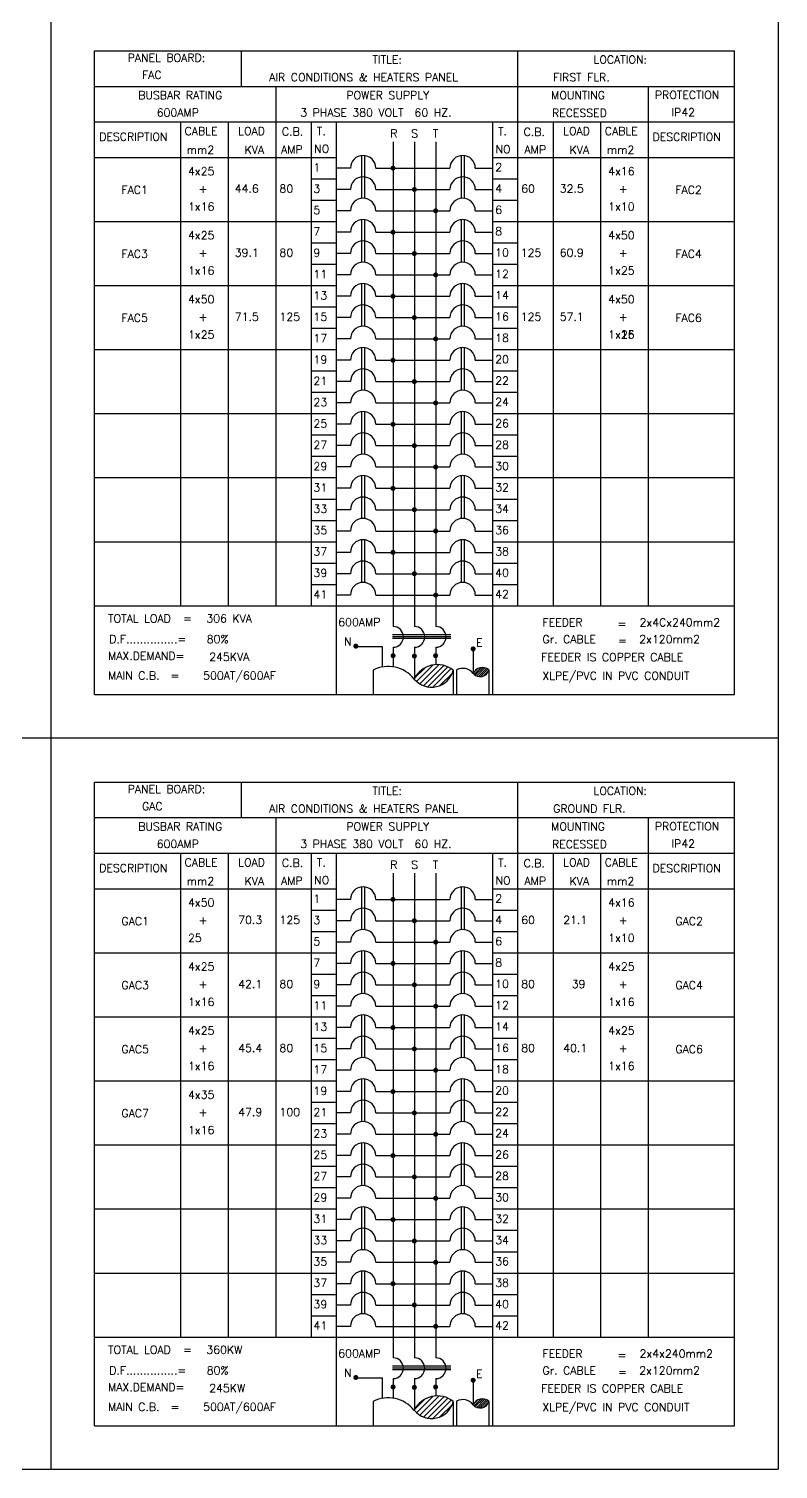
# Model space of a CAD drawing. Extents: x -48791.4 to -48720.5, y 47684.4 to 47755.7.
# Drawn here: x -48744.85 to -48720.5, y 47684.43 to 47731.19 of the extents above; entities that cross this region are included whole.
import ezdxf

# ---------------------------------------------------------------- set-up
doc = ezdxf.new("R2010")
doc.units = 0
doc.header["$MEASUREMENT"] = 0
doc.layers.get('0').update_dxf_attribs({"linetype": 'CONTINUOUS'})
for name, color, linetype in [('BORDER', 4, 'CONTINUOUS'), ('E-LINE', 3, 'CONTINUOUS'), ('E-TABLE', 3, 'CONTINUOUS'), ('E-TEXT', 4, 'CONTINUOUS')]:
    doc.layers.add(name, color=color, linetype=linetype)
doc.styles.add('ROMANS', font='ROMANS.shx', dxfattribs={"height": 0.4})

msp = doc.modelspace()

# ---------------------------------------------------------------- linework, layer by layer
at = {"color": 1}
for p, q in [((-48732.313, 47710.108), (-48731.972, 47710.449)), ((-48732.247, 47709.998), (-48731.705, 47710.539)), ((-48732.145, 47709.923), (-48731.52, 47710.548)), ((-48732.027, 47709.864), (-48731.367, 47710.524)), ((-48731.888, 47709.825), (-48731.236, 47710.478)), ((-48731.721, 47709.816), (-48731.121, 47710.417)), ((-48730.408, 47710.276), (-48730.272, 47710.413)), ((-48730.381, 47710.232), (-48730.165, 47710.449)), ((-48730.341, 47710.202), (-48730.091, 47710.452)), ((-48730.293, 47710.179), (-48730.03, 47710.442)), ((-48730.238, 47710.163), (-48729.977, 47710.424)), ((-48730.171, 47710.159), (-48729.931, 47710.4)), ((-48731.494, 47709.867), (-48731.086, 47710.274)), ((-48730.08, 47710.18), (-48729.917, 47710.343)), ((-48732.313, 47686.365), (-48731.972, 47686.706)), ((-48732.247, 47686.254), (-48731.705, 47686.796)), ((-48732.145, 47686.179), (-48731.52, 47686.804)), ((-48732.027, 47686.121), (-48731.367, 47686.78)), ((-48731.888, 47686.082), (-48731.236, 47686.735)), ((-48731.721, 47686.073), (-48731.121, 47686.673)), ((-48731.494, 47686.123), (-48731.086, 47686.531)), ((-48730.408, 47686.533), (-48730.272, 47686.669)), ((-48730.381, 47686.489), (-48730.165, 47686.705)), ((-48730.341, 47686.459), (-48730.091, 47686.709)), ((-48730.293, 47686.435), (-48730.03, 47686.699)), ((-48730.238, 47686.42), (-48729.977, 47686.681)), ((-48730.171, 47686.416), (-48729.931, 47686.656)), ((-48730.08, 47686.436), (-48729.917, 47686.599))]:
    msp.add_line(p, q, dxfattribs=at)
at = {"layer": 'BORDER', "color": 1}
for p, q in [((-48744.13, 47755.657), (-48744.13, 47684.427)), ((-48720.503, 47755.657), (-48720.503, 47684.427)), ((-48791.386, 47708.17), (-48720.503, 47708.17)), ((-48791.386, 47684.427), (-48720.503, 47684.427))]:
    msp.add_line(p, q, dxfattribs=at)
at = {"layer": 'E-LINE', "color": 4}
for p, q in [((-48733.014, 47727.523), (-48733.014, 47711.786)), ((-48732.321, 47727.523), (-48732.321, 47711.786)), ((-48731.628, 47727.523), (-48731.628, 47711.786)), ((-48734.035, 47727.078), (-48734.035, 47725.692)), ((-48733.939, 47727.078), (-48733.939, 47725.692)), ((-48730.801, 47727.078), (-48730.801, 47725.692)), ((-48730.705, 47727.078), (-48730.705, 47725.692)), ((-48734.398, 47726.667), (-48734.862, 47726.667)), ((-48733.576, 47726.667), (-48731.164, 47726.667)), ((-48730.342, 47726.667), (-48729.78, 47726.667)), ((-48734.398, 47725.974), (-48734.862, 47725.974)), ((-48733.576, 47725.974), (-48731.164, 47725.974)), ((-48730.342, 47725.974), (-48729.78, 47725.974)), ((-48734.398, 47725.281), (-48734.862, 47725.281)), ((-48734.035, 47724.999), (-48734.035, 47723.613)), ((-48733.939, 47724.999), (-48733.939, 47723.613)), ((-48733.576, 47725.281), (-48731.164, 47725.281)), ((-48730.801, 47724.999), (-48730.801, 47723.613)), ((-48730.705, 47724.999), (-48730.705, 47723.613)), ((-48730.342, 47725.281), (-48729.78, 47725.281)), ((-48734.398, 47724.588), (-48734.862, 47724.588)), ((-48733.576, 47724.588), (-48731.164, 47724.588)), ((-48730.342, 47724.588), (-48729.78, 47724.588)), ((-48734.398, 47723.895), (-48734.862, 47723.895)), ((-48733.576, 47723.895), (-48731.164, 47723.895)), ((-48730.342, 47723.895), (-48729.78, 47723.895)), ((-48734.398, 47723.202), (-48734.862, 47723.202)), ((-48733.576, 47723.202), (-48731.164, 47723.202)), ((-48730.342, 47723.202), (-48729.78, 47723.202)), ((-48734.398, 47722.509), (-48734.862, 47722.509)), ((-48734.035, 47722.92), (-48734.035, 47721.534)), ((-48733.939, 47722.92), (-48733.939, 47721.534)), ((-48733.576, 47722.509), (-48731.164, 47722.509)), ((-48730.801, 47722.92), (-48730.801, 47721.534)), ((-48730.705, 47722.92), (-48730.705, 47721.534)), ((-48730.342, 47722.509), (-48729.78, 47722.509)), ((-48734.398, 47721.816), (-48734.862, 47721.816)), ((-48733.576, 47721.816), (-48731.164, 47721.816)), ((-48730.342, 47721.816), (-48729.78, 47721.816)), ((-48734.398, 47721.123), (-48734.862, 47721.123)), ((-48733.576, 47721.123), (-48731.164, 47721.123)), ((-48730.342, 47721.123), (-48729.78, 47721.123)), ((-48734.035, 47720.841), (-48734.035, 47719.455)), ((-48733.939, 47720.841), (-48733.939, 47719.455)), ((-48730.801, 47720.841), (-48730.801, 47719.455)), ((-48730.705, 47720.841), (-48730.705, 47719.455)), ((-48734.398, 47720.43), (-48734.862, 47720.43)), ((-48733.576, 47720.43), (-48731.164, 47720.43)), ((-48730.342, 47720.43), (-48729.78, 47720.43)), ((-48734.398, 47719.737), (-48734.862, 47719.737)), ((-48733.576, 47719.737), (-48731.164, 47719.737)), ((-48730.342, 47719.737), (-48729.78, 47719.737)), ((-48734.398, 47719.044), (-48734.862, 47719.044)), ((-48733.576, 47719.044), (-48731.164, 47719.044)), ((-48730.342, 47719.044), (-48729.78, 47719.044)), ((-48734.398, 47718.351), (-48734.862, 47718.351)), ((-48734.035, 47718.762), (-48734.035, 47717.376)), ((-48733.939, 47718.762), (-48733.939, 47717.376)), ((-48733.576, 47718.351), (-48731.164, 47718.351)), ((-48730.801, 47718.762), (-48730.801, 47717.376)), ((-48730.705, 47718.762), (-48730.705, 47717.376)), ((-48730.342, 47718.351), (-48729.78, 47718.351)), ((-48734.398, 47717.658), (-48734.862, 47717.658)), ((-48733.576, 47717.658), (-48731.164, 47717.658)), ((-48730.342, 47717.658), (-48729.78, 47717.658)), ((-48734.398, 47716.965), (-48734.862, 47716.965)), ((-48733.576, 47716.965), (-48731.164, 47716.965)), ((-48730.342, 47716.965), (-48729.78, 47716.965)), ((-48734.035, 47716.683), (-48734.035, 47715.297)), ((-48733.939, 47716.683), (-48733.939, 47715.297)), ((-48730.801, 47716.683), (-48730.801, 47715.297)), ((-48730.705, 47716.683), (-48730.705, 47715.297)), ((-48734.398, 47716.272), (-48734.862, 47716.272)), ((-48733.576, 47716.272), (-48731.164, 47716.272)), ((-48730.342, 47716.272), (-48729.78, 47716.272)), ((-48734.398, 47715.579), (-48734.862, 47715.579)), ((-48733.576, 47715.579), (-48731.164, 47715.579)), ((-48730.342, 47715.579), (-48729.78, 47715.579)), ((-48734.398, 47714.886), (-48734.862, 47714.886)), ((-48734.035, 47714.604), (-48734.035, 47713.218)), ((-48733.939, 47714.604), (-48733.939, 47713.218)), ((-48733.576, 47714.886), (-48731.164, 47714.886)), ((-48730.801, 47714.604), (-48730.801, 47713.218)), ((-48730.705, 47714.604), (-48730.705, 47713.218)), ((-48730.342, 47714.886), (-48729.78, 47714.886)), ((-48734.398, 47714.193), (-48734.862, 47714.193)), ((-48733.576, 47714.193), (-48731.164, 47714.193)), ((-48730.342, 47714.193), (-48729.78, 47714.193)), ((-48734.398, 47713.5), (-48734.862, 47713.5)), ((-48733.576, 47713.5), (-48731.164, 47713.5)), ((-48730.342, 47713.5), (-48729.78, 47713.5)), ((-48734.398, 47712.807), (-48734.862, 47712.807)), ((-48733.576, 47712.807), (-48731.164, 47712.807)), ((-48730.342, 47712.807), (-48729.78, 47712.807)), ((-48733.035, 47711.523), (-48731.136, 47711.523)), ((-48733.035, 47711.464), (-48731.136, 47711.464)), ((-48733.035, 47711.405), (-48731.136, 47711.405)), ((-48733.357, 47711.126), (-48734.226, 47711.126)), ((-48733.357, 47710.473), (-48733.357, 47711.126)), ((-48733.014, 47711.11), (-48733.014, 47710.839)), ((-48733.014, 47710.839), (-48733.014, 47710.478)), ((-48732.321, 47711.11), (-48732.321, 47710.826)), ((-48732.321, 47710.826), (-48732.321, 47710.092)), ((-48731.628, 47711.11), (-48731.628, 47710.839)), ((-48731.628, 47710.839), (-48731.628, 47710.548)), ((-48730.411, 47711.058), (-48730.411, 47710.27)), ((-48733.663, 47710.37), (-48733.663, 47709.573)), ((-48731.056, 47710.37), (-48731.056, 47709.573)), ((-48730.948, 47710.381), (-48730.948, 47709.573)), ((-48729.905, 47710.381), (-48729.905, 47709.573)), ((-48734.035, 47703.335), (-48734.035, 47701.949)), ((-48733.939, 47703.335), (-48733.939, 47701.949)), ((-48733.014, 47703.78), (-48733.014, 47688.042)), ((-48732.321, 47703.78), (-48732.321, 47688.042)), ((-48731.628, 47703.78), (-48731.628, 47688.042)), ((-48730.801, 47703.335), (-48730.801, 47701.949)), ((-48730.705, 47703.335), (-48730.705, 47701.949)), ((-48734.398, 47702.924), (-48734.862, 47702.924)), ((-48733.576, 47702.924), (-48731.164, 47702.924)), ((-48730.342, 47702.924), (-48729.78, 47702.924)), ((-48734.398, 47702.231), (-48734.862, 47702.231)), ((-48733.576, 47702.231), (-48731.164, 47702.231)), ((-48730.342, 47702.231), (-48729.78, 47702.231)), ((-48734.398, 47701.538), (-48734.862, 47701.538)), ((-48733.576, 47701.538), (-48731.164, 47701.538)), ((-48730.342, 47701.538), (-48729.78, 47701.538)), ((-48734.035, 47701.256), (-48734.035, 47699.87)), ((-48733.939, 47701.256), (-48733.939, 47699.87)), ((-48730.801, 47701.256), (-48730.801, 47699.87)), ((-48730.705, 47701.256), (-48730.705, 47699.87)), ((-48734.398, 47700.845), (-48734.862, 47700.845)), ((-48733.576, 47700.845), (-48731.164, 47700.845)), ((-48730.342, 47700.845), (-48729.78, 47700.845)), ((-48734.398, 47700.152), (-48734.862, 47700.152)), ((-48733.576, 47700.152), (-48731.164, 47700.152)), ((-48730.342, 47700.152), (-48729.78, 47700.152)), ((-48734.398, 47699.459), (-48734.862, 47699.459)), ((-48734.035, 47699.177), (-48734.035, 47697.791)), ((-48733.939, 47699.177), (-48733.939, 47697.791)), ((-48733.576, 47699.459), (-48731.164, 47699.459)), ((-48730.801, 47699.177), (-48730.801, 47697.791)), ((-48730.705, 47699.177), (-48730.705, 47697.791)), ((-48730.342, 47699.459), (-48729.78, 47699.459)), ((-48734.398, 47698.766), (-48734.862, 47698.766)), ((-48733.576, 47698.766), (-48731.164, 47698.766)), ((-48730.342, 47698.766), (-48729.78, 47698.766)), ((-48734.398, 47698.073), (-48734.862, 47698.073)), ((-48733.576, 47698.073), (-48731.164, 47698.073)), ((-48730.342, 47698.073), (-48729.78, 47698.073)), ((-48734.398, 47697.38), (-48734.862, 47697.38)), ((-48733.576, 47697.38), (-48731.164, 47697.38)), ((-48730.342, 47697.38), (-48729.78, 47697.38)), ((-48734.035, 47697.098), (-48734.035, 47695.712)), ((-48733.939, 47697.098), (-48733.939, 47695.712)), ((-48730.801, 47697.098), (-48730.801, 47695.712)), ((-48730.705, 47697.098), (-48730.705, 47695.712)), ((-48734.398, 47696.687), (-48734.862, 47696.687)), ((-48733.576, 47696.687), (-48731.164, 47696.687)), ((-48730.342, 47696.687), (-48729.78, 47696.687)), ((-48734.398, 47695.994), (-48734.862, 47695.994)), ((-48733.576, 47695.994), (-48731.164, 47695.994)), ((-48730.342, 47695.994), (-48729.78, 47695.994)), ((-48734.398, 47695.301), (-48734.862, 47695.301)), ((-48734.035, 47695.019), (-48734.035, 47693.633)), ((-48733.939, 47695.019), (-48733.939, 47693.633)), ((-48733.576, 47695.301), (-48731.164, 47695.301)), ((-48730.801, 47695.019), (-48730.801, 47693.633)), ((-48730.705, 47695.019), (-48730.705, 47693.633)), ((-48730.342, 47695.301), (-48729.78, 47695.301)), ((-48734.398, 47694.608), (-48734.862, 47694.608)), ((-48733.576, 47694.608), (-48731.164, 47694.608)), ((-48730.342, 47694.608), (-48729.78, 47694.608)), ((-48734.398, 47693.915), (-48734.862, 47693.915)), ((-48733.576, 47693.915), (-48731.164, 47693.915)), ((-48730.342, 47693.915), (-48729.78, 47693.915)), ((-48734.398, 47693.222), (-48734.862, 47693.222)), ((-48733.576, 47693.222), (-48731.164, 47693.222)), ((-48730.342, 47693.222), (-48729.78, 47693.222)), ((-48734.035, 47692.94), (-48734.035, 47691.554)), ((-48733.939, 47692.94), (-48733.939, 47691.554)), ((-48730.801, 47692.94), (-48730.801, 47691.554)), ((-48730.705, 47692.94), (-48730.705, 47691.554)), ((-48734.398, 47692.529), (-48734.862, 47692.529)), ((-48733.576, 47692.529), (-48731.164, 47692.529)), ((-48730.342, 47692.529), (-48729.78, 47692.529)), ((-48734.398, 47691.836), (-48734.862, 47691.836)), ((-48733.576, 47691.836), (-48731.164, 47691.836)), ((-48730.342, 47691.836), (-48729.78, 47691.836)), ((-48734.398, 47691.143), (-48734.862, 47691.143)), ((-48734.035, 47690.861), (-48734.035, 47689.475)), ((-48733.939, 47690.861), (-48733.939, 47689.475)), ((-48733.576, 47691.143), (-48731.164, 47691.143)), ((-48730.801, 47690.861), (-48730.801, 47689.475)), ((-48730.705, 47690.861), (-48730.705, 47689.475)), ((-48730.342, 47691.143), (-48729.78, 47691.143)), ((-48734.398, 47690.45), (-48734.862, 47690.45)), ((-48733.576, 47690.45), (-48731.164, 47690.45)), ((-48730.342, 47690.45), (-48729.78, 47690.45)), ((-48734.398, 47689.757), (-48734.862, 47689.757)), ((-48733.576, 47689.757), (-48731.164, 47689.757)), ((-48730.342, 47689.757), (-48729.78, 47689.757)), ((-48734.398, 47689.064), (-48734.862, 47689.064)), ((-48733.576, 47689.064), (-48731.164, 47689.064)), ((-48730.342, 47689.064), (-48729.78, 47689.064)), ((-48733.035, 47687.78), (-48731.136, 47687.78)), ((-48733.035, 47687.721), (-48731.136, 47687.721)), ((-48733.035, 47687.662), (-48731.136, 47687.662)), ((-48733.357, 47687.383), (-48734.226, 47687.383)), ((-48733.357, 47686.73), (-48733.357, 47687.383)), ((-48733.014, 47687.367), (-48733.014, 47687.096)), ((-48733.014, 47687.096), (-48733.014, 47686.735)), ((-48732.321, 47687.367), (-48732.321, 47687.083)), ((-48732.321, 47687.083), (-48732.321, 47686.349)), ((-48731.628, 47687.367), (-48731.628, 47687.096)), ((-48731.628, 47687.096), (-48731.628, 47686.804)), ((-48730.411, 47687.314), (-48730.411, 47686.527)), ((-48733.663, 47686.627), (-48733.663, 47685.83)), ((-48731.056, 47686.627), (-48731.056, 47685.83)), ((-48730.948, 47686.638), (-48730.948, 47685.83)), ((-48729.905, 47686.638), (-48729.905, 47685.83))]:
    msp.add_line(p, q, dxfattribs=at)
at = {"layer": 'E-LINE', "color": 4, "const_width": 0.0809}
for points in [[(-48733.055, 47726.667, 1), (-48732.974, 47726.667, 1)], [(-48732.362, 47725.974, 1), (-48732.281, 47725.974, 1)], [(-48731.669, 47725.281, 1), (-48731.588, 47725.281, 1)], [(-48733.055, 47724.588, 1), (-48732.974, 47724.588, 1)], [(-48732.362, 47723.895, 1), (-48732.281, 47723.895, 1)], [(-48731.669, 47723.202, 1), (-48731.588, 47723.202, 1)], [(-48733.055, 47722.509, 1), (-48732.974, 47722.509, 1)], [(-48732.362, 47721.816, 1), (-48732.281, 47721.816, 1)], [(-48731.669, 47721.123, 1), (-48731.588, 47721.123, 1)], [(-48733.055, 47720.43, 1), (-48732.974, 47720.43, 1)], [(-48732.362, 47719.737, 1), (-48732.281, 47719.737, 1)], [(-48731.669, 47719.044, 1), (-48731.588, 47719.044, 1)], [(-48733.055, 47718.351, 1), (-48732.974, 47718.351, 1)], [(-48732.362, 47717.658, 1), (-48732.281, 47717.658, 1)], [(-48731.669, 47716.965, 1), (-48731.588, 47716.965, 1)], [(-48733.055, 47716.272, 1), (-48732.974, 47716.272, 1)], [(-48732.362, 47715.579, 1), (-48732.281, 47715.579, 1)], [(-48731.669, 47714.886, 1), (-48731.588, 47714.886, 1)], [(-48733.055, 47714.193, 1), (-48732.974, 47714.193, 1)], [(-48732.362, 47713.5, 1), (-48732.281, 47713.5, 1)], [(-48731.669, 47712.807, 1), (-48731.588, 47712.807, 1)], [(-48734.263, 47711.146, 1), (-48734.182, 47711.146, 1)], [(-48733.051, 47710.839, 1), (-48732.97, 47710.839, 1)], [(-48732.361, 47710.826, 1), (-48732.28, 47710.826, 1)], [(-48731.671, 47710.839, 1), (-48731.59, 47710.839, 1)], [(-48730.452, 47711.058, 1), (-48730.371, 47711.058, 1)], [(-48733.055, 47702.924, 1), (-48732.974, 47702.924, 1)], [(-48732.362, 47702.231, 1), (-48732.281, 47702.231, 1)], [(-48731.669, 47701.538, 1), (-48731.588, 47701.538, 1)], [(-48733.055, 47700.845, 1), (-48732.974, 47700.845, 1)], [(-48732.362, 47700.152, 1), (-48732.281, 47700.152, 1)], [(-48731.669, 47699.459, 1), (-48731.588, 47699.459, 1)], [(-48733.055, 47698.766, 1), (-48732.974, 47698.766, 1)], [(-48732.362, 47698.073, 1), (-48732.281, 47698.073, 1)], [(-48731.669, 47697.38, 1), (-48731.588, 47697.38, 1)], [(-48733.055, 47696.687, 1), (-48732.974, 47696.687, 1)], [(-48732.362, 47695.994, 1), (-48732.281, 47695.994, 1)], [(-48731.669, 47695.301, 1), (-48731.588, 47695.301, 1)], [(-48733.055, 47694.608, 1), (-48732.974, 47694.608, 1)], [(-48732.362, 47693.915, 1), (-48732.281, 47693.915, 1)], [(-48731.669, 47693.222, 1), (-48731.588, 47693.222, 1)], [(-48733.055, 47692.529, 1), (-48732.974, 47692.529, 1)], [(-48732.362, 47691.836, 1), (-48732.281, 47691.836, 1)], [(-48731.669, 47691.143, 1), (-48731.588, 47691.143, 1)], [(-48733.055, 47690.45, 1), (-48732.974, 47690.45, 1)], [(-48732.362, 47689.757, 1), (-48732.281, 47689.757, 1)], [(-48731.669, 47689.064, 1), (-48731.588, 47689.064, 1)], [(-48734.263, 47687.403, 1), (-48734.182, 47687.403, 1)], [(-48733.051, 47687.096, 1), (-48732.97, 47687.096, 1)], [(-48732.361, 47687.083, 1), (-48732.28, 47687.083, 1)], [(-48731.671, 47687.096, 1), (-48731.59, 47687.096, 1)], [(-48730.452, 47687.314, 1), (-48730.371, 47687.314, 1)]]:
    msp.add_lwpolyline(points, format="xyb", close=True, dxfattribs=at)
at = {"layer": 'E-LINE', "color": 4}
for centre, radius, start, end in [((-48733.987, 47726.667), 0.411, 0, 180), ((-48730.753, 47726.667), 0.411, 0, 180), ((-48733.987, 47725.974), 0.411, 0, 180), ((-48730.753, 47725.974), 0.411, 0, 180), ((-48733.987, 47725.281), 0.411, 0, 180), ((-48730.753, 47725.281), 0.411, 0, 180), ((-48733.987, 47724.588), 0.411, 0, 180), ((-48730.753, 47724.588), 0.411, 0, 180), ((-48733.987, 47723.895), 0.411, 0, 180), ((-48730.753, 47723.895), 0.411, 0, 180), ((-48733.987, 47723.202), 0.411, 0, 180), ((-48730.753, 47723.202), 0.411, 0, 180), ((-48733.987, 47722.509), 0.411, 0, 180), ((-48730.753, 47722.509), 0.411, 0, 180), ((-48733.987, 47721.816), 0.411, 0, 180), ((-48730.753, 47721.816), 0.411, 0, 180), ((-48733.987, 47721.123), 0.411, 0, 180), ((-48730.753, 47721.123), 0.411, 0, 180), ((-48733.987, 47720.43), 0.411, 0, 180), ((-48730.753, 47720.43), 0.411, 0, 180), ((-48733.987, 47719.737), 0.411, 0, 180), ((-48730.753, 47719.737), 0.411, 0, 180), ((-48733.987, 47719.044), 0.411, 0, 180), ((-48730.753, 47719.044), 0.411, 0, 180), ((-48733.987, 47718.351), 0.411, 0, 180), ((-48730.753, 47718.351), 0.411, 0, 180), ((-48733.987, 47717.658), 0.411, 0, 180), ((-48730.753, 47717.658), 0.411, 0, 180), ((-48733.987, 47716.965), 0.411, 0, 180), ((-48730.753, 47716.965), 0.411, 0, 180), ((-48733.987, 47716.272), 0.411, 0, 180), ((-48730.753, 47716.272), 0.411, 0, 180), ((-48733.987, 47715.579), 0.411, 0, 180), ((-48730.753, 47715.579), 0.411, 0, 180), ((-48733.987, 47714.886), 0.411, 0, 180), ((-48730.753, 47714.886), 0.411, 0, 180), ((-48733.987, 47714.193), 0.411, 0, 180), ((-48730.753, 47714.193), 0.411, 0, 180), ((-48733.987, 47713.5), 0.411, 0, 180), ((-48730.753, 47713.5), 0.411, 0, 180), ((-48733.987, 47712.807), 0.411, 0, 180), ((-48730.753, 47712.807), 0.411, 0, 180), ((-48733.014, 47711.448), 0.338, 270, 90), ((-48732.321, 47711.448), 0.338, 270, 90), ((-48731.628, 47711.448), 0.338, 270, 90), ((-48733.171, 47709.414), 1.076, 38.3353, 117.2086), ((-48731.574, 47709.71), 0.839, 51.8687, 153.7858), ((-48731.764, 47710.544), 0.729, 219.4267, 346.2278), ((-48730.751, 47709.998), 0.43, 38.3353, 117.2086), ((-48730.112, 47710.117), 0.336, 51.8687, 153.7858), ((-48730.188, 47710.451), 0.292, 219.4267, 346.2278), ((-48733.987, 47702.924), 0.411, 0, 180), ((-48730.753, 47702.924), 0.411, 0, 180), ((-48733.987, 47702.231), 0.411, 0, 180), ((-48730.753, 47702.231), 0.411, 0, 180), ((-48733.987, 47701.538), 0.411, 0, 180), ((-48730.753, 47701.538), 0.411, 0, 180), ((-48733.987, 47700.845), 0.411, 0, 180), ((-48730.753, 47700.845), 0.411, 0, 180), ((-48733.987, 47700.152), 0.411, 0, 180), ((-48730.753, 47700.152), 0.411, 0, 180), ((-48733.987, 47699.459), 0.411, 0, 180), ((-48730.753, 47699.459), 0.411, 0, 180), ((-48733.987, 47698.766), 0.411, 0, 180), ((-48730.753, 47698.766), 0.411, 0, 180), ((-48733.987, 47698.073), 0.411, 0, 180), ((-48730.753, 47698.073), 0.411, 0, 180), ((-48733.987, 47697.38), 0.411, 0, 180), ((-48730.753, 47697.38), 0.411, 0, 180), ((-48733.987, 47696.687), 0.411, 0, 180), ((-48730.753, 47696.687), 0.411, 0, 180), ((-48733.987, 47695.994), 0.411, 0, 180), ((-48730.753, 47695.994), 0.411, 0, 180), ((-48733.987, 47695.301), 0.411, 0, 180), ((-48730.753, 47695.301), 0.411, 0, 180), ((-48733.987, 47694.608), 0.411, 0, 180), ((-48730.753, 47694.608), 0.411, 0, 180), ((-48733.987, 47693.915), 0.411, 0, 180), ((-48730.753, 47693.915), 0.411, 0, 180), ((-48733.987, 47693.222), 0.411, 0, 180), ((-48730.753, 47693.222), 0.411, 0, 180), ((-48733.987, 47692.529), 0.411, 0, 180), ((-48730.753, 47692.529), 0.411, 0, 180), ((-48733.987, 47691.836), 0.411, 0, 180), ((-48730.753, 47691.836), 0.411, 0, 180), ((-48733.987, 47691.143), 0.411, 0, 180), ((-48730.753, 47691.143), 0.411, 0, 180), ((-48733.987, 47690.45), 0.411, 0, 180), ((-48730.753, 47690.45), 0.411, 0, 180), ((-48733.987, 47689.757), 0.411, 0, 180), ((-48730.753, 47689.757), 0.411, 0, 180), ((-48733.987, 47689.064), 0.411, 0, 180), ((-48730.753, 47689.064), 0.411, 0, 180), ((-48733.014, 47687.705), 0.338, 270, 90), ((-48732.321, 47687.705), 0.338, 270, 90), ((-48731.628, 47687.705), 0.338, 270, 90), ((-48733.171, 47685.67), 1.076, 38.3353, 117.2086), ((-48731.574, 47685.967), 0.839, 51.8687, 153.7858), ((-48731.764, 47686.801), 0.729, 219.4267, 346.2278), ((-48730.751, 47686.255), 0.43, 38.3353, 117.2086), ((-48730.112, 47686.374), 0.336, 51.8687, 153.7858), ((-48730.188, 47686.707), 0.292, 219.4267, 346.2278)]:
    msp.add_arc(centre, radius, start, end, dxfattribs=at)
at = {"layer": 'E-TABLE', "color": 4}
for p, q in [((-48742.716, 47730.478), (-48721.926, 47730.478)), ((-48742.716, 47709.573), (-48742.716, 47730.478)), ((-48737.945, 47730.478), (-48737.945, 47729.323)), ((-48728.972, 47730.478), (-48728.972, 47712.46)), ((-48721.926, 47709.573), (-48721.926, 47730.478)), ((-48742.716, 47729.323), (-48721.926, 47729.323)), ((-48736.826, 47729.323), (-48736.826, 47712.46)), ((-48724.723, 47729.323), (-48724.723, 47712.46)), ((-48742.716, 47728.168), (-48721.926, 47728.168)), ((-48739.919, 47728.168), (-48739.919, 47712.46)), ((-48738.372, 47728.168), (-48738.372, 47712.46)), ((-48735.671, 47728.168), (-48735.671, 47712.46)), ((-48734.862, 47728.168), (-48734.862, 47712.46)), ((-48729.78, 47728.168), (-48729.78, 47712.46)), ((-48727.817, 47728.168), (-48727.817, 47712.46)), ((-48726.27, 47728.168), (-48726.27, 47712.46)), ((-48742.716, 47727.013), (-48739.919, 47727.013)), ((-48739.919, 47727.013), (-48736.826, 47727.013)), ((-48736.826, 47727.013), (-48734.862, 47727.013)), ((-48729.78, 47727.013), (-48721.926, 47727.013)), ((-48735.671, 47726.32), (-48734.862, 47726.32)), ((-48729.78, 47726.32), (-48728.972, 47726.32)), ((-48735.671, 47725.627), (-48734.862, 47725.627)), ((-48729.78, 47725.627), (-48728.972, 47725.627)), ((-48742.716, 47724.934), (-48734.862, 47724.934)), ((-48729.78, 47724.934), (-48721.926, 47724.934)), ((-48735.671, 47724.241), (-48734.862, 47724.241)), ((-48729.78, 47724.241), (-48728.972, 47724.241)), ((-48735.671, 47723.548), (-48734.862, 47723.548)), ((-48729.78, 47723.548), (-48728.972, 47723.548)), ((-48742.716, 47722.855), (-48734.862, 47722.855)), ((-48729.78, 47722.855), (-48721.926, 47722.855)), ((-48735.671, 47722.162), (-48734.862, 47722.162)), ((-48729.78, 47722.162), (-48728.972, 47722.162)), ((-48735.671, 47721.469), (-48734.862, 47721.469)), ((-48729.78, 47721.469), (-48728.972, 47721.469)), ((-48742.716, 47720.776), (-48734.862, 47720.776)), ((-48729.78, 47720.776), (-48721.926, 47720.776)), ((-48735.671, 47720.083), (-48734.862, 47720.083)), ((-48729.78, 47720.083), (-48728.972, 47720.083)), ((-48735.671, 47719.39), (-48734.862, 47719.39)), ((-48729.78, 47719.39), (-48728.972, 47719.39)), ((-48742.716, 47718.697), (-48734.862, 47718.697)), ((-48729.78, 47718.697), (-48721.926, 47718.697)), ((-48735.671, 47718.004), (-48734.862, 47718.004)), ((-48729.78, 47718.004), (-48728.972, 47718.004)), ((-48735.671, 47717.311), (-48734.862, 47717.311)), ((-48729.78, 47717.311), (-48728.972, 47717.311)), ((-48742.716, 47716.618), (-48734.862, 47716.618)), ((-48729.78, 47716.618), (-48721.926, 47716.618)), ((-48735.671, 47715.925), (-48734.862, 47715.925)), ((-48729.78, 47715.925), (-48728.972, 47715.925)), ((-48735.671, 47715.232), (-48734.862, 47715.232)), ((-48729.78, 47715.232), (-48728.972, 47715.232)), ((-48742.716, 47714.539), (-48734.862, 47714.539)), ((-48729.78, 47714.539), (-48721.926, 47714.539)), ((-48735.671, 47713.846), (-48734.862, 47713.846)), ((-48729.78, 47713.846), (-48728.972, 47713.846)), ((-48735.671, 47713.153), (-48734.862, 47713.153)), ((-48729.78, 47713.153), (-48728.972, 47713.153)), ((-48742.716, 47712.46), (-48734.862, 47712.46)), ((-48734.862, 47712.46), (-48734.862, 47709.573)), ((-48734.862, 47712.46), (-48729.78, 47712.46)), ((-48729.78, 47712.46), (-48721.926, 47712.46)), ((-48729.78, 47712.46), (-48729.78, 47709.573)), ((-48742.716, 47709.573), (-48721.926, 47709.573)), ((-48742.716, 47706.735), (-48721.926, 47706.735)), ((-48742.716, 47685.83), (-48742.716, 47706.735)), ((-48737.945, 47706.735), (-48737.945, 47705.58)), ((-48728.972, 47706.735), (-48728.972, 47688.717)), ((-48721.926, 47685.83), (-48721.926, 47706.735)), ((-48742.716, 47705.58), (-48721.926, 47705.58)), ((-48736.826, 47705.58), (-48736.826, 47688.717)), ((-48724.723, 47705.58), (-48724.723, 47688.717)), ((-48742.716, 47704.425), (-48721.926, 47704.425)), ((-48739.919, 47704.425), (-48739.919, 47688.717)), ((-48738.372, 47704.425), (-48738.372, 47688.717)), ((-48735.671, 47704.425), (-48735.671, 47688.717)), ((-48734.862, 47704.425), (-48734.862, 47688.717)), ((-48729.78, 47704.425), (-48729.78, 47688.717)), ((-48727.817, 47704.425), (-48727.817, 47688.717)), ((-48726.27, 47704.425), (-48726.27, 47688.717)), ((-48742.716, 47703.27), (-48739.919, 47703.27)), ((-48739.919, 47703.27), (-48736.826, 47703.27)), ((-48736.826, 47703.27), (-48734.862, 47703.27)), ((-48729.78, 47703.27), (-48721.926, 47703.27)), ((-48735.671, 47702.577), (-48734.862, 47702.577)), ((-48729.78, 47702.577), (-48728.972, 47702.577)), ((-48735.671, 47701.884), (-48734.862, 47701.884)), ((-48729.78, 47701.884), (-48728.972, 47701.884)), ((-48742.716, 47701.191), (-48734.862, 47701.191)), ((-48729.78, 47701.191), (-48721.926, 47701.191)), ((-48735.671, 47700.498), (-48734.862, 47700.498)), ((-48729.78, 47700.498), (-48728.972, 47700.498)), ((-48735.671, 47699.805), (-48734.862, 47699.805)), ((-48729.78, 47699.805), (-48728.972, 47699.805)), ((-48742.716, 47699.112), (-48734.862, 47699.112)), ((-48729.78, 47699.112), (-48721.926, 47699.112)), ((-48735.671, 47698.419), (-48734.862, 47698.419)), ((-48729.78, 47698.419), (-48728.972, 47698.419)), ((-48735.671, 47697.726), (-48734.862, 47697.726)), ((-48729.78, 47697.726), (-48728.972, 47697.726)), ((-48742.716, 47697.033), (-48734.862, 47697.033)), ((-48729.78, 47697.033), (-48721.926, 47697.033)), ((-48735.671, 47696.34), (-48734.862, 47696.34)), ((-48729.78, 47696.34), (-48728.972, 47696.34)), ((-48735.671, 47695.647), (-48734.862, 47695.647)), ((-48729.78, 47695.647), (-48728.972, 47695.647)), ((-48742.716, 47694.954), (-48734.862, 47694.954)), ((-48729.78, 47694.954), (-48721.926, 47694.954)), ((-48735.671, 47694.261), (-48734.862, 47694.261)), ((-48729.78, 47694.261), (-48728.972, 47694.261)), ((-48735.671, 47693.568), (-48734.862, 47693.568)), ((-48729.78, 47693.568), (-48728.972, 47693.568)), ((-48742.716, 47692.875), (-48734.862, 47692.875)), ((-48729.78, 47692.875), (-48721.926, 47692.875)), ((-48735.671, 47692.182), (-48734.862, 47692.182)), ((-48729.78, 47692.182), (-48728.972, 47692.182)), ((-48735.671, 47691.489), (-48734.862, 47691.489)), ((-48729.78, 47691.489), (-48728.972, 47691.489)), ((-48742.716, 47690.796), (-48734.862, 47690.796)), ((-48729.78, 47690.796), (-48721.926, 47690.796)), ((-48735.671, 47690.103), (-48734.862, 47690.103)), ((-48729.78, 47690.103), (-48728.972, 47690.103)), ((-48735.671, 47689.41), (-48734.862, 47689.41)), ((-48729.78, 47689.41), (-48728.972, 47689.41)), ((-48742.716, 47688.717), (-48734.862, 47688.717)), ((-48734.862, 47688.717), (-48729.78, 47688.717)), ((-48734.862, 47688.717), (-48734.862, 47685.83)), ((-48729.78, 47688.717), (-48721.926, 47688.717)), ((-48729.78, 47688.717), (-48729.78, 47685.83)), ((-48742.716, 47685.83), (-48721.926, 47685.83))]:
    msp.add_line(p, q, dxfattribs=at)

# ---------------------------------------------------------------- texts
at = {"layer": 'E-TEXT', "color": 4, "style": 'ROMANS'}
for s, height, p in [('PANEL BOARD:', 0.25988, (-48741.634, 47730.121)), ('TITLE:', 0.2599, (-48733.685, 47730.06)), ('LOCATION:', 0.2599, (-48726.502, 47730.06)), ('   FAC', 0.2599, (-48741.749, 47729.565)), ('   AIR CONDITIONS & HEATERS PANEL', 0.25988, (-48737.618, 47729.487)), ('FIRST FLR. ', 0.25988, (-48727.812, 47729.487)), ('BUSBAR RATING', 0.25988, (-48741.291, 47728.905)), ('POWER SUPPLY', 0.25988, (-48734.531, 47728.905)), ('MOUNTING', 0.2599, (-48727.88, 47728.905)), ('PROTECTION', 0.2599, (-48724.508, 47728.914)), ('   600AMP', 0.2599, (-48741.271, 47728.34)), ('3 PHASE 380 VOLT  60 HZ.', 0.25988, (-48736.027, 47728.34)), ('RECESSED', 0.2599, (-48727.851, 47728.33)), ('   IP42', 0.2599, (-48724.554, 47728.35)), ('DESCRIPTION', 0.25988, (-48742.557, 47727.557)), ('CABLE', 0.2599, (-48739.784, 47727.74)), ('LOAD', 0.2599, (-48738.044, 47727.74)), ('C.B.', 0.2599, (-48736.623, 47727.725)), ('T.', 0.2599, (-48735.489, 47727.74)), ('R', 0.26, (-48733.103, 47727.664)), ('S', 0.26, (-48732.424, 47727.664)), ('T', 0.26, (-48731.724, 47727.664)), ('T.', 0.2599, (-48729.602, 47727.731)), ('C.B.', 0.2599, (-48728.772, 47727.714)), ('LOAD', 0.2599, (-48727.488, 47727.74)), ('CABLE', 0.2599, (-48726.135, 47727.74)), ('DESCRIPTION', 0.25988, (-48724.585, 47727.552)), ('mm2', 0.2599, (-48739.715, 47727.136)), ('KVA', 0.2599, (-48737.835, 47727.136)), ('AMP', 0.2599, (-48736.651, 47727.146)), ('NO', 0.2599, (-48735.577, 47727.165)), ('NO', 0.2599, (-48729.685, 47727.151)), ('AMP', 0.2599, (-48728.745, 47727.14)), ('KVA', 0.2599, (-48727.28, 47727.136)), ('mm2', 0.2599, (-48726.066, 47727.136)), ('1 ', 0.2599, (-48735.598, 47726.56)), ('2', 0.26, (-48729.695, 47726.568)), ('4x25', 0.2599, (-48739.674, 47726.436)), ('4x16', 0.2599, (-48726.025, 47726.436)), ('   FAC1', 0.2599, (-48742.416, 47725.833)), ('+', 0.26, (-48739.329, 47725.862)), ('44.6', 0.2599, (-48738.155, 47725.871)), (' 80', 0.2599, (-48736.881, 47725.871)), ('3', 0.26, (-48735.598, 47725.867)), ('4', 0.26, (-48729.695, 47725.875)), (' 60', 0.2599, (-48729.027, 47725.871)), ('32.5', 0.2599, (-48727.599, 47725.871)), ('+', 0.26, (-48725.681, 47725.862)), ('+', 0.26, (-48725.681, 47725.862)), ('   FAC2', 0.2599, (-48724.423, 47725.833)), ('1x16', 0.2599, (-48739.674, 47725.289)), ('5', 0.26, (-48735.598, 47725.174)), ('6', 0.26, (-48729.695, 47725.182)), ('1x10', 0.2599, (-48726.025, 47725.289)), ('4x25', 0.2599, (-48739.674, 47724.357)), ('7', 0.26, (-48735.598, 47724.481)), ('8', 0.26, (-48729.695, 47724.489)), ('4x50', 0.2599, (-48726.025, 47724.357)), ('   FAC3', 0.2599, (-48742.416, 47723.754)), ('+', 0.26, (-48739.329, 47723.783)), ('39.1', 0.2599, (-48738.155, 47723.792)), (' 80', 0.2599, (-48736.881, 47723.792)), ('9', 0.26, (-48735.598, 47723.788)), ('10', 0.2599, (-48729.695, 47723.796)), ('125', 0.2599, (-48728.865, 47723.792)), ('60.9', 0.2599, (-48727.599, 47723.792)), ('+', 0.26, (-48725.681, 47723.783)), ('+', 0.26, (-48725.681, 47723.783)), ('   FAC4', 0.2599, (-48724.423, 47723.754)), ('1x16', 0.2599, (-48739.674, 47723.21)), ('1x25', 0.2599, (-48726.025, 47723.21)), ('11', 0.2599, (-48735.598, 47723.095)), ('12', 0.2599, (-48729.695, 47723.103)), ('4x50', 0.2599, (-48739.674, 47722.278)), ('13', 0.2599, (-48735.598, 47722.402)), ('14', 0.2599, (-48729.695, 47722.41)), ('4x50', 0.2599, (-48726.025, 47722.278)), ('   FAC5', 0.2599, (-48742.416, 47721.675)), ('+', 0.26, (-48739.329, 47721.704)), ('71.5', 0.2599, (-48738.155, 47721.713)), (' 125', 0.2599, (-48736.881, 47721.713)), ('15', 0.2599, (-48735.598, 47721.709)), ('16', 0.2599, (-48729.695, 47721.717)), ('125', 0.2599, (-48728.865, 47721.713)), ('57.1', 0.2599, (-48727.599, 47721.713)), ('+', 0.26, (-48725.681, 47721.704)), ('+', 0.26, (-48725.681, 47721.704)), ('   FAC6', 0.2599, (-48724.423, 47721.675)), ('1x25', 0.2599, (-48739.674, 47721.131)), ('17', 0.2599, (-48735.598, 47721.016)), ('18', 0.2599, (-48729.695, 47721.024)), ('1x16', 0.2599, (-48726.025, 47721.131)), ('1x25', 0.2599, (-48726.025, 47721.131)), ('19', 0.2599, (-48735.598, 47720.323)), ('20', 0.2599, (-48729.695, 47720.331)), ('21', 0.2599, (-48735.598, 47719.63)), ('22', 0.2599, (-48729.695, 47719.638)), ('23', 0.2599, (-48735.598, 47718.937)), ('24', 0.2599, (-48729.695, 47718.945)), ('25', 0.2599, (-48735.598, 47718.244)), ('26', 0.2599, (-48729.695, 47718.252)), ('27', 0.2599, (-48735.598, 47717.551)), ('28', 0.2599, (-48729.695, 47717.559)), ('29', 0.2599, (-48735.598, 47716.858)), ('30', 0.2599, (-48729.695, 47716.866)), ('31', 0.2599, (-48735.598, 47716.165)), ('32', 0.2599, (-48729.695, 47716.173)), ('33', 0.2599, (-48735.598, 47715.472)), ('34', 0.2599, (-48729.695, 47715.48)), ('35', 0.2599, (-48735.598, 47714.779)), ('36', 0.2599, (-48729.695, 47714.787)), ('37', 0.2599, (-48735.598, 47714.086)), ('38', 0.2599, (-48729.695, 47714.094)), ('39', 0.2599, (-48735.598, 47713.393)), ('40', 0.2599, (-48729.695, 47713.401)), ('41', 0.2599, (-48735.598, 47712.7)), ('42', 0.2599, (-48729.695, 47712.708)), ('TOTAL LOAD', 0.2599, (-48742.27, 47711.916)), ('=', 0.26, (-48739.833, 47711.916)), ('306 KVA', 0.2599, (-48739.077, 47711.916)), ('600AMP', 0.2599, (-48734.793, 47711.797)), ('FEEDER', 0.2599, (-48728.159, 47711.791)), ('=', 0.26, (-48725.721, 47711.746)), (' 2x4Cx240mm2', 0.25988, (-48725.185, 47711.791)), ('D.F...............=', 0.25988, (-48742.233, 47711.246)), ('80%', 0.2599, (-48739.067, 47711.246)), ('N', 0.26, (-48734.607, 47711.17)), ('E', 0.26, (-48730.317, 47711.133)), ('Gr. CABLE', 0.2599, (-48728.159, 47711.243)), ('=', 0.26, (-48725.707, 47711.198)), (' 2x120mm2', 0.2599, (-48725.194, 47711.243)), ('MAX.DEMAND=', 0.25988, (-48742.27, 47710.701)), ('245KVA', 0.2599, (-48738.984, 47710.67)), ('FEEDER IS COPPER CABLE', 0.25988, (-48728.201, 47710.661)), (' 500AT/600AF', 0.25988, (-48739.359, 47710.062)), ('XLPE/PVC IN PVC CONDUIT', 0.25988, (-48728.164, 47710.057)), ('MAIN C.B.  =', 0.25988, (-48742.27, 47710.062)), ('PANEL BOARD:', 0.25988, (-48741.634, 47706.378)), ('TITLE:', 0.2599, (-48733.685, 47706.317)), ('LOCATION:', 0.2599, (-48726.502, 47706.317)), ('   GAC', 0.2599, (-48741.749, 47705.822)), ('   AIR CONDITIONS & HEATERS PANEL', 0.25988, (-48737.618, 47705.743)), ('GROUND FLR. ', 0.25988, (-48727.812, 47705.743)), ('BUSBAR RATING', 0.25988, (-48741.291, 47705.162)), ('POWER SUPPLY', 0.25988, (-48734.531, 47705.162)), ('MOUNTING', 0.2599, (-48727.88, 47705.162)), ('PROTECTION', 0.2599, (-48724.508, 47705.171)), ('   600AMP', 0.2599, (-48741.271, 47704.597)), ('3 PHASE 380 VOLT  60 HZ.', 0.25988, (-48736.027, 47704.597)), ('RECESSED', 0.2599, (-48727.851, 47704.587)), ('   IP42', 0.2599, (-48724.554, 47704.606)), ('DESCRIPTION', 0.25988, (-48742.557, 47703.814)), ('CABLE', 0.2599, (-48739.784, 47703.997)), ('LOAD', 0.2599, (-48738.044, 47703.997)), ('C.B.', 0.2599, (-48736.623, 47703.982)), ('T.', 0.2599, (-48735.489, 47703.997)), ('R', 0.26, (-48733.103, 47703.921)), ('S', 0.26, (-48732.424, 47703.921)), ('T', 0.26, (-48731.724, 47703.921)), ('T.', 0.2599, (-48729.602, 47703.988)), ('C.B.', 0.2599, (-48728.772, 47703.971)), ('LOAD', 0.2599, (-48727.488, 47703.997)), ('CABLE', 0.2599, (-48726.135, 47703.997)), ('DESCRIPTION', 0.25988, (-48724.585, 47703.809)), ('mm2', 0.2599, (-48739.715, 47703.393)), ('KVA', 0.2599, (-48737.835, 47703.393)), ('AMP', 0.2599, (-48736.651, 47703.402)), ('NO', 0.2599, (-48735.577, 47703.422)), ('NO', 0.2599, (-48729.685, 47703.408)), ('AMP', 0.2599, (-48728.745, 47703.396)), ('KVA', 0.2599, (-48727.28, 47703.393)), ('mm2', 0.2599, (-48726.066, 47703.393)), ('4x50', 0.2599, (-48739.674, 47702.693)), ('1 ', 0.2599, (-48735.598, 47702.817)), ('2', 0.26, (-48729.695, 47702.825)), ('4x16', 0.2599, (-48726.025, 47702.693)), ('   GAC1', 0.2599, (-48742.416, 47702.09)), ('+', 0.26, (-48739.329, 47702.119)), ('70.3', 0.2599, (-48738.042, 47702.128)), (' 125', 0.2599, (-48736.881, 47702.128)), ('3', 0.26, (-48735.598, 47702.124)), ('4', 0.26, (-48729.695, 47702.132)), (' 60', 0.2599, (-48729.027, 47702.128)), ('21.1', 0.2599, (-48727.486, 47702.128)), ('+', 0.26, (-48725.681, 47702.119)), ('   GAC2', 0.2599, (-48724.423, 47702.09)), ('25', 0.2599, (-48739.674, 47701.545)), ('5', 0.26, (-48735.598, 47701.431)), ('6', 0.26, (-48729.695, 47701.439)), ('1x10', 0.2599, (-48726.025, 47701.545)), ('7', 0.26, (-48735.598, 47700.738)), ('8', 0.26, (-48729.695, 47700.746)), ('4x25', 0.2599, (-48739.674, 47700.614)), ('4x25', 0.2599, (-48726.025, 47700.614)), ('   GAC3', 0.2599, (-48742.416, 47700.011)), ('+', 0.26, (-48739.329, 47700.04)), ('42.1', 0.2599, (-48738.042, 47700.049)), (' 80', 0.2599, (-48736.881, 47700.049)), ('9', 0.26, (-48735.598, 47700.045)), ('10', 0.2599, (-48729.695, 47700.053)), (' 80', 0.2599, (-48729.027, 47700.049)), ('39', 0.2599, (-48727.21, 47700.049)), ('+', 0.26, (-48725.681, 47700.04)), ('   GAC4', 0.2599, (-48724.423, 47700.011)), ('1x16', 0.2599, (-48739.674, 47699.466)), ('11', 0.2599, (-48735.598, 47699.352)), ('12', 0.2599, (-48729.695, 47699.36)), ('1x16', 0.2599, (-48726.025, 47699.466)), ('4x25', 0.2599, (-48739.674, 47698.535)), ('13', 0.2599, (-48735.598, 47698.659)), ('14', 0.2599, (-48729.695, 47698.667)), ('4x25', 0.2599, (-48726.025, 47698.535)), ('   GAC5', 0.2599, (-48742.416, 47697.932)), ('45.4', 0.2599, (-48738.042, 47697.97)), (' 80', 0.2599, (-48736.881, 47697.97)), ('15', 0.2599, (-48735.598, 47697.966)), ('16', 0.2599, (-48729.695, 47697.974)), (' 80', 0.2599, (-48729.027, 47697.97)), ('40.1', 0.2599, (-48727.486, 47697.97)), ('   GAC6', 0.2599, (-48724.423, 47697.932)), ('+', 0.26, (-48739.329, 47697.961)), ('+', 0.26, (-48725.681, 47697.961)), ('1x16', 0.2599, (-48739.674, 47697.387)), ('17', 0.2599, (-48735.598, 47697.273)), ('18', 0.2599, (-48729.695, 47697.281)), ('1x16', 0.2599, (-48726.025, 47697.387)), ('19', 0.2599, (-48735.598, 47696.58)), ('20', 0.2599, (-48729.695, 47696.588)), ('4x35', 0.2599, (-48739.674, 47696.456)), ('   GAC7', 0.2599, (-48742.416, 47695.853)), ('+', 0.26, (-48739.329, 47695.882)), ('47.9', 0.2599, (-48738.042, 47695.891)), (' 100', 0.2599, (-48736.881, 47695.891)), ('21', 0.2599, (-48735.598, 47695.887)), ('22', 0.2599, (-48729.695, 47695.895)), ('1x16', 0.2599, (-48739.674, 47695.308)), ('23', 0.2599, (-48735.598, 47695.194)), ('24', 0.2599, (-48729.695, 47695.202)), ('25', 0.2599, (-48735.598, 47694.501)), ('26', 0.2599, (-48729.695, 47694.509)), ('27', 0.2599, (-48735.598, 47693.808)), ('28', 0.2599, (-48729.695, 47693.816)), ('29', 0.2599, (-48735.598, 47693.115)), ('30', 0.2599, (-48729.695, 47693.123)), ('31', 0.2599, (-48735.598, 47692.422)), ('32', 0.2599, (-48729.695, 47692.43)), ('33', 0.2599, (-48735.598, 47691.729)), ('34', 0.2599, (-48729.695, 47691.737)), ('35', 0.2599, (-48735.598, 47691.036)), ('36', 0.2599, (-48729.695, 47691.044)), ('37', 0.2599, (-48735.598, 47690.343)), ('38', 0.2599, (-48729.695, 47690.351)), ('39', 0.2599, (-48735.598, 47689.65)), ('40', 0.2599, (-48729.695, 47689.658)), ('41', 0.2599, (-48735.598, 47688.957)), ('42', 0.2599, (-48729.695, 47688.965)), ('TOTAL LOAD', 0.2599, (-48742.27, 47688.173)), ('360KW', 0.2599, (-48739.077, 47688.173)), ('=', 0.26, (-48739.833, 47688.173)), ('600AMP', 0.2599, (-48734.793, 47688.054)), ('FEEDER', 0.2599, (-48728.159, 47688.048)), ('=', 0.26, (-48725.721, 47688.003)), (' 2x4x240mm2', 0.25988, (-48725.185, 47688.048)), ('D.F...............=', 0.25988, (-48742.233, 47687.503)), ('80%', 0.2599, (-48739.067, 47687.503)), ('N', 0.26, (-48734.607, 47687.427)), ('E', 0.26, (-48730.317, 47687.39)), ('Gr. CABLE', 0.2599, (-48728.159, 47687.5)), ('=', 0.26, (-48725.707, 47687.454)), (' 2x120mm2', 0.2599, (-48725.194, 47687.5)), ('MAX.DEMAND=', 0.25988, (-48742.27, 47686.958)), ('245KW', 0.2599, (-48738.984, 47686.927)), ('FEEDER IS COPPER CABLE', 0.25988, (-48728.201, 47686.918)), ('MAIN C.B.  =', 0.25988, (-48742.27, 47686.319)), (' 500AT/600AF', 0.25988, (-48739.359, 47686.319)), ('XLPE/PVC IN PVC CONDUIT', 0.25988, (-48728.164, 47686.314))]:
    msp.add_text(s, height=height, dxfattribs=at).set_placement(p)

doc.saveas('drawing.dxf')
